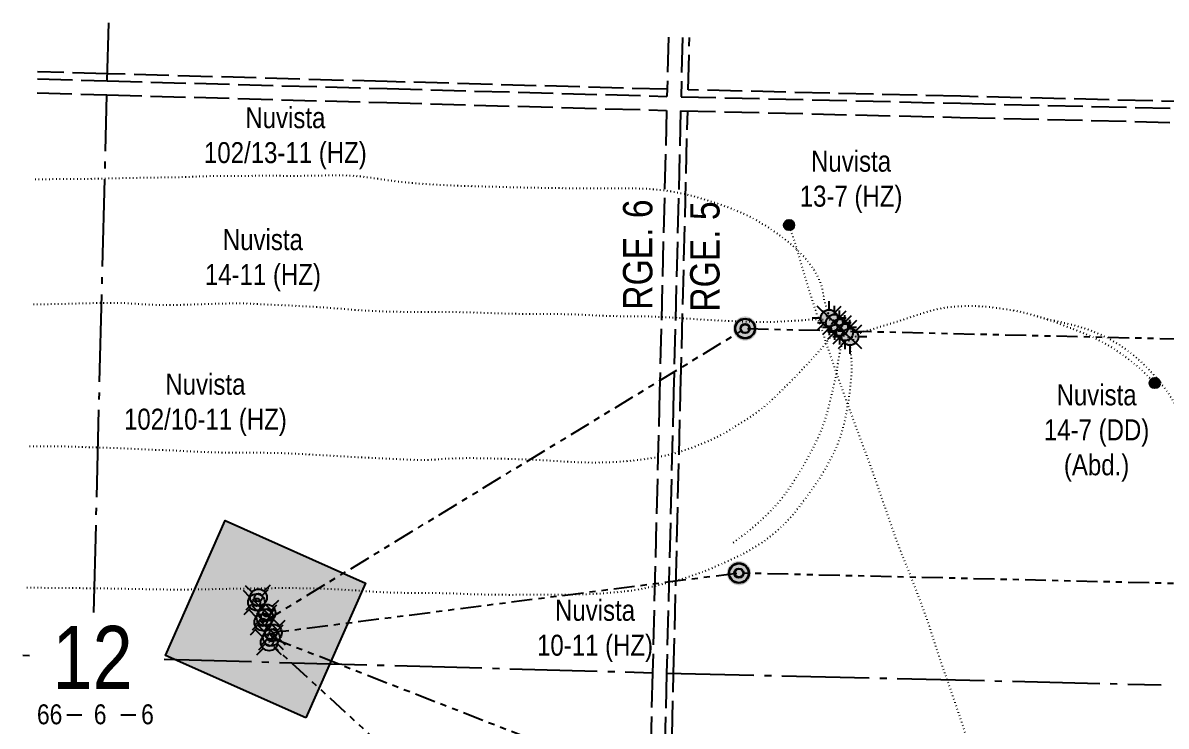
# Model space of a CAD drawing. Extents: x 383520 to 399637, y 6055811 to 6063584.
# Drawn here: x 395376 to 397012, y 6056818 to 6057823 of the extents above; entities that cross this region are included whole.
import ezdxf
from ezdxf.enums import TextEntityAlignment as Align

# ---------------------------------------------------------------- set-up
doc = ezdxf.new("R2010")
doc.units = 0
doc.header["$LTSCALE"] = 5
for name, pattern in [('foc-DOT', [1, 0.2, -0.8]), ('foc-DRILLPATH', [14.75, 6, -1.75, 1.75, -1.75, 1.75, -1.75]), ('foc-QUARTERLINE', [33, 25, -3, 2, -3]), ('foc-UNSURVEYED', [12.5, 10, -2.5])]:
    doc.linetypes.add(name, pattern=pattern)
for name, color, linetype in [('10', 1, 'Continuous'), ('9', 3, 'Continuous'), ('AS-DRILL-T', 8, 'Continuous'), ('D-TXT', 6, 'Continuous'), ('DETAIL-HZ-Existing', 8, 'foc-DOT'), ('F-WS-S', 8, 'Continuous'), ('L-MON', 1, 'Continuous'), ('L-SECLBL', 7, 'Continuous'), ('L-SECQ', 8, 'foc-QUARTERLINE'), ('L-USEC', 7, 'foc-UNSURVEYED'), ('P-PDRILLPATH', 12, 'foc-DRILLPATH'), ('P-PROPOSED', 10, 'Continuous'), ('P-PROPOSED-H', 21, 'Continuous')]:
    doc.layers.add(name, color=color, linetype=linetype)
doc.styles.add('80L', font='ARIALN.TTF', dxfattribs={"height": 10})
doc.styles.add('SIMPLEX', font='ARIALN.TTF')

# ---------------------------------------------------------------- blocks, each defined once
blk = doc.blocks.new('L-SECLBL')
at = {"layer": '9', "color": 7}
for p, q in [((-5.08, -27.83), (-12.29, -27.83)), ((20.7, -27.83), (13.5, -27.83))]:
    blk.add_line(p, q, dxfattribs=at)
at = {"layer": '10', "color": 2, "style": 'SIMPLEX'}
blk.add_attdef('SEC', text='', height=30, dxfattribs=at).set_placement((0, 0), align=Align.MIDDLE)
at = {"layer": '10', "color": 5, "style": '80L'}
blk.add_attdef('TWP', text='', height=9.5, dxfattribs=at).set_placement((-14.43, -27.37), align=Align.MIDDLE_RIGHT)
blk.add_attdef('RGE', text='', height=9.5, dxfattribs=at).set_placement((3.62, -27.37), align=Align.MIDDLE_CENTER)
blk.add_attdef('MER', text='', height=9.5, dxfattribs=at).set_placement((23.17, -27.37), align=Align.MIDDLE_LEFT)
blk = doc.blocks.new('BH-Existing')
at = {"layer": 'AS-DRILL-T'}
h = blk.add_hatch(color=256, dxfattribs=at)
h.dxf.hatch_style = 1
edge = h.paths.add_edge_path()
edge.add_arc((0, 0), 0.5, 0, 360)
blk.add_circle((0, 0), 0.5, dxfattribs=at)
blk = doc.blocks.new('GAS')
h = blk.add_hatch(color=255)
h.dxf.hatch_style = 1
edge = h.paths.add_edge_path()
edge.add_arc((0, 0), 0.9, 0, 360)
for p, q in [((-0.57, 0.57), (-1.14, 1.14)), ((0, 0.81), (0, 1.62)), ((0.57, 0.57), (1.14, 1.14)), ((-0.81, 0), (-1.62, 0)), ((1.62, 0), (0.81, 0)), ((-0.57, -0.57), (-1.14, -1.14)), ((0, -0.81), (0, -1.62)), ((1.14, -1.14), (0.57, -0.57))]:
    blk.add_line(p, q)
blk.add_circle((0, 0), 0.8)
blk = doc.blocks.new('plbh')
at = {"layer": 'L-MON'}
h = blk.add_hatch(color=255, dxfattribs=at)
h.dxf.hatch_style = 1
edge = h.paths.add_edge_path()
edge.add_arc((0, 0), 1.16, 0, 360)
h = blk.add_hatch(color=256, dxfattribs=at)
h.dxf.hatch_style = 1
h.paths.add_polyline_path([(-0.96, 0, 1), (0.96, 0, 1)])
h.paths.add_polyline_path([(0.91, 0, -1), (-0.91, 0, -1)], flags=16)
h.paths.add_polyline_path([(0.45, 0, -1), (-0.45, 0, -1)], flags=0)
h = blk.add_hatch(color=256, dxfattribs=at)
h.dxf.hatch_style = 1
h.paths.add_polyline_path([(-0.45, 0, 1), (0.45, 0, 1)])
h.paths.add_polyline_path([(0.4, 0, -1), (-0.4, 0, -1)], flags=16)
at = {"layer": 'L-MON', "color": 240}
for radius in [0.96, 0.91, 0.45, 0.4]:
    blk.add_circle((0, 0), radius, dxfattribs=at)
blk = doc.blocks.new('WC')
at = {"layer": 'L-MON'}
h = blk.add_hatch(color=255, dxfattribs=at)
h.dxf.hatch_style = 1
edge = h.paths.add_edge_path()
edge.add_arc((0, 0), 0.9, 0, 360)
at = {"layer": 'L-MON', "color": 240, "flags": 128}
for points in [[(-0.62, 0.5), (-1.23, 1.12)], [(0.52, 0.61), (1.13, 1.21)], [(-1.18, -1.18), (-0.56, -0.57)], [(1.16, -1.18), (0.56, -0.57)]]:
    blk.add_lwpolyline(points, dxfattribs=at)
at = {"layer": 'L-MON', "color": 240}
for radius in [0.8, 0.373]:
    blk.add_circle((0, 0), radius, dxfattribs=at)

msp = doc.modelspace()

# ---------------------------------------------------------------- hatches: boundary and pattern name
at = {"layer": 'P-PROPOSED-H'}
h = msp.add_hatch(color=256, dxfattribs=at)
h.dxf.hatch_style = 1
h.paths.add_polyline_path([(395781.21, 6056829.788), (395580.172, 6056919.015), (395665.682, 6057111.678), (395866.72, 6057022.45)])

# ---------------------------------------------------------------- linework, layer by layer
at = {"layer": 'DETAIL-HZ-Existing', "flags": 128}
for points in [[(396529.948, 6057401.267), (396529.968, 6057401.256), (396530.017, 6057401.205), (396530.035, 6057401.114), (396529.932, 6057401.007), (396529.737, 6057400.822), (396529.52, 6057400.557), (396529.192, 6057400.235), (396528.874, 6057399.893), (396528.929, 6057399.702), (396529.396, 6057399.58), (396530.144, 6057399.491), (396530.95, 6057399.711), (396531.514, 6057400.267), (396531.88, 6057400.918), (396532.338, 6057401.627), (396532.717, 6057402.378), (396532.593, 6057403.031), (396532.025, 6057403.516), (396531.303, 6057403.834), (396530.535, 6057403.923), (396530.084, 6057403.914), (396529.333, 6057403.883), (396528.552, 6057403.852), (396527.932, 6057403.838), (396527.441, 6057403.8), (396527.13, 6057403.758), (396527.059, 6057403.73), (396527.008, 6057403.701), (396526.957, 6057403.662), (396526.796, 6057403.626), (396526.536, 6057403.632), (396526.237, 6057403.65), (396526.139, 6057403.732), (396526.243, 6057403.9), (396526.326, 6057404.038), (396526.409, 6057404.156), (396526.513, 6057404.303), (396526.598, 6057404.501), (396526.654, 6057404.72), (396526.709, 6057404.939), (396526.754, 6057405.158), (396526.8, 6057405.387), (396526.816, 6057405.626), (396526.849, 6057405.745), (396526.97, 6057405.772), (396527.102, 6057405.859), (396527.197, 6057406.037), (396527.319, 6057406.114), (396527.496, 6057406.009), (396527.705, 6057405.974), (396527.877, 6057406.04), (396528.051, 6057406.196), (396528.268, 6057406.47), (396528.517, 6057406.854), (396528.694, 6057407.11), (396528.827, 6057407.236), (396528.993, 6057407.462), (396529.126, 6057407.589), (396529.157, 6057407.628), (396529.182, 6057407.828), (396529.235, 6057407.966), (396529.336, 6057407.994), (396529.278, 6057408.055), (396529.232, 6057408.227), (396529.394, 6057408.333), (396529.511, 6057408.2), (396529.578, 6057408.058), (396529.616, 6057408.007), (396529.607, 6057408.017), (396529.577, 6057408.048), (396529.587, 6057408.048), (396529.706, 6057407.985), (396529.852, 6057407.841), (396529.969, 6057407.698), (396530.127, 6057407.624), (396530.347, 6057407.609), (396530.425, 6057407.537), (396530.342, 6057407.429), (396530.242, 6057407.401), (396530.081, 6057407.395), (396529.85, 6057407.361), (396529.589, 6057407.327), (396529.3, 6057407.345), (396529.032, 6057407.451), (396528.817, 6057407.637), (396528.593, 6057407.873), (396528.369, 6057408.138), (396528.176, 6057408.413), (396528.043, 6057408.686), (396527.97, 6057408.978), (396527.962, 6057409.049), (396527.964, 6057409.119), (396527.967, 6057409.239), (396527.959, 6057409.349), (396527.944, 6057409.519), (396527.869, 6057410.151), (396527.724, 6057411.155), (396527.508, 6057412.491), (396527.139, 6057414.151), (396526.528, 6057416.137), (396525.723, 6057418.317), (396524.881, 6057420.669), (396524.035, 6057423.261), (396523.255, 6057426.071), (396522.653, 6057429.177), (396522.177, 6057432.57), (396521.641, 6057436.325), (396520.925, 6057440.504), (396520.179, 6057443.874), (396519.868, 6057445.052), (396518.407, 6057449.83), (396516.491, 6057454.839), (396514.157, 6057459.899), (396511.443, 6057464.998), (396508.36, 6057470.117), (396504.917, 6057475.254), (396501.209, 6057480.198), (396497.092, 6057485.193), (396492.724, 6057490.123), (396488.123, 6057494.95), (396483.25, 6057499.683), (396478.084, 6057504.343), (396472.648, 6057508.98), (396466.972, 6057513.583), (396461.013, 6057518.143), (396454.794, 6057522.64), (396448.324, 6057527.123), (396441.642, 6057531.531), (396434.687, 6057535.836), (396427.499, 6057540.036), (396420.079, 6057544.103), (396412.443, 6057547.975), (396404.591, 6057551.602), (396396.731, 6057554.909), (396388.5, 6057558.195), (396382.178, 6057560.594), (396370.585, 6057564.604), (396369.89, 6057564.832), (396361.932, 6057567.421), (396353.21, 6057570.23), (396344.415, 6057572.94), (396335.474, 6057575.444), (396326.358, 6057577.712), (396317.115, 6057579.703), (396307.776, 6057581.467), (396298.421, 6057583.001), (396288.989, 6057584.227), (396279.5, 6057585.194), (396269.984, 6057585.861), (396251.394, 6057586.486), (396237.402, 6057586.595), (396223.428, 6057586.603), (396209.433, 6057586.573), (396195.066, 6057586.471), (396166.79, 6057586.587), (396138.471, 6057586.994), (396110.242, 6057587.388), (396082.918, 6057587.97), (396055.029, 6057588.746), (396027.408, 6057589.456), (396000.358, 6057590.191), (395972.083, 6057591.557), (395944.458, 6057593.307), (395916.751, 6057595.769), (395888.916, 6057599.515), (395875.074, 6057601.631), (395861.434, 6057603.382), (395847.49, 6057604.62), (395833.53, 6057605.189), (395819.536, 6057605.178), (395806.186, 6057604.971), (395792.196, 6057604.73), (395778.116, 6057604.502), (395764.119, 6057604.381), (395749.846, 6057604.467), (395735.847, 6057604.656), (395722.003, 6057604.692), (395708.015, 6057604.541), (395693.905, 6057604.323), (395679.916, 6057604.112), (395666.243, 6057604.163), (395652.251, 6057604.282), (395638.489, 6057603.976), (395624.501, 6057603.405), (395610.882, 6057602.824), (395596.887, 6057602.413), (395583.079, 6057602.248), (395568.679, 6057602.027), (395554.157, 6057601.739), (395539.769, 6057601.578), (395525.269, 6057601.36), (395510.847, 6057601.06), (395496.453, 6057600.689), (395467.578, 6057600.049), (395453.182, 6057599.999), (395438.848, 6057599.986), (395424.459, 6057599.815), (395410.11, 6057599.623), (395395.722, 6057599.482), (395393.503, 6057599.473)], [(397319.068, 6055968.124), (397314.585, 6055970.96), (397306.675, 6055976.307), (397298.94, 6055981.89), (397291.382, 6055987.709), (397283.95, 6055993.814), (397278.261, 6055998.786), (397265.1, 6056011.045), (397258.043, 6056017.731), (397244.099, 6056031.07), (397230.4, 6056044.633), (397216.669, 6056058.136), (397202.807, 6056071.573), (397188.949, 6056084.769), (397175.061, 6056097.986), (397161.394, 6056111.618), (397148.033, 6056125.503), (397134.842, 6056139.383), (397121.759, 6056153.19), (397108.615, 6056167.349), (397095.673, 6056181.613), (397082.783, 6056195.936), (397069.985, 6056210.357), (397057.336, 6056224.714), (397044.466, 6056239.046), (397031.552, 6056253.17), (397018.549, 6056267.415), (397005.512, 6056281.451), (396992.275, 6056295.503), (396979.146, 6056309.442), (396966.109, 6056323.468), (396953.055, 6056337.665), (396939.893, 6056351.904), (396926.901, 6056366.15), (396914.231, 6056380.477), (396901.828, 6056395.078), (396889.766, 6056410.121), (396878.955, 6056424.792), (396868.4, 6056440.898), (396858.911, 6056457.658), (396850.299, 6056474.676), (396842.008, 6056492.136), (396834.319, 6056509.671), (396827.146, 6056527.444), (396820.369, 6056545.457), (396813.632, 6056563.479), (396806.663, 6056581.426), (396799.864, 6056599.32), (396793.305, 6056617.267), (396786.728, 6056635.295), (396780.147, 6056653.123), (396773.356, 6056670.997), (396766.415, 6056688.824), (396759.363, 6056706.643), (396752.422, 6056724.51), (396745.814, 6056742.449), (396739.632, 6056760.667), (396733.82, 6056778.886), (396728.109, 6056797.133), (396722.331, 6056815.481), (396716.321, 6056833.776), (396710.193, 6056851.732), (396703.931, 6056869.933), (396697.634, 6056887.974), (396691.416, 6056905.913), (396685.205, 6056924.182), (396679.265, 6056942.454), (396673.346, 6056960.766), (396667.174, 6056978.604), (396660.559, 6056996.673), (396653.721, 6057014.667), (396646.672, 6057032.567), (396639.517, 6057050.289), (396632.376, 6057068.121), (396625.667, 6057086.072), (396619.304, 6057104.255), (396612.949, 6057122.318), (396606.577, 6057140.531), (396600.337, 6057158.821), (396594.082, 6057176.901), (396587.507, 6057194.999), (396580.747, 6057212.891), (396574.085, 6057230.691), (396567.439, 6057248.761), (396560.811, 6057266.73), (396554.147, 6057284.86), (396547.643, 6057303.006), (396541.286, 6057320.999), (396534.973, 6057339.161), (396528.782, 6057357.419), (396522.702, 6057375.715), (396516.72, 6057393.908), (396510.73, 6057412.212), (396504.832, 6057430.573), (396499.055, 6057448.982), (396493.459, 6057467.425), (396488.125, 6057485.923), (396482.629, 6057504.374), (396477.833, 6057519.167), (396472.595, 6057534.291)], [(396537.387, 6057394.513), (396537.122, 6057394.289), (396536.713, 6057393.939), (396536.353, 6057393.548), (396536.327, 6057393.319), (396536.675, 6057393.23), (396537.031, 6057393.071), (396537.162, 6057392.708), (396537.238, 6057392.146), (396537.316, 6057391.664), (396537.405, 6057391.601), (396537.494, 6057391.979), (396537.599, 6057392.167), (396537.65, 6057391.825), (396537.609, 6057391.386), (396537.42, 6057391.031), (396537.294, 6057390.774), (396537.395, 6057390.801), (396537.594, 6057391.157), (396537.807, 6057391.691), (396537.993, 6057392.317), (396538.116, 6057392.854), (396538.26, 6057393.801), (396538.389, 6057394.548), (396538.542, 6057394.674), (396538.735, 6057394.399), (396538.946, 6057394.034), (396539.105, 6057393.6), (396539.036, 6057393.221), (396538.76, 6057392.998), (396538.405, 6057392.787), (396538.017, 6057392.466), (396537.681, 6057392.245), (396537.42, 6057392.231), (396537.26, 6057392.205), (396537.199, 6057392.157), (396537.136, 6057392.038), (396537.212, 6057391.906), (396537.339, 6057391.793), (396537.369, 6057391.772), (396537.351, 6057391.843), (396537.363, 6057391.953), (396537.408, 6057392.122), (396537.484, 6057392.36), (396537.541, 6057392.638), (396537.579, 6057392.957), (396537.627, 6057393.276), (396537.685, 6057393.615), (396537.674, 6057393.965), (396537.671, 6057394.276), (396537.679, 6057394.585), (396537.651, 6057394.656), (396537.608, 6057394.547), (396537.609, 6057394.587), (396537.594, 6057394.788), (396537.566, 6057394.858), (396537.595, 6057394.798), (396537.667, 6057394.896), (396537.764, 6057395.174), (396537.73, 6057395.404), (396537.575, 6057395.598), (396537.473, 6057395.921), (396537.359, 6057396.164), (396537.313, 6057396.325), (396537.359, 6057396.594), (396537.552, 6057396.709), (396537.89, 6057396.601), (396538.148, 6057396.514), (396538.237, 6057396.502), (396538.19, 6057396.603), (396537.97, 6057396.609), (396537.843, 6057396.332), (396537.995, 6057395.998), (396538.306, 6057395.64), (396538.687, 6057395.291), (396539.026, 6057395.242), (396539.362, 6057395.474), (396539.698, 6057395.706), (396539.913, 6057395.91), (396539.999, 6057396.148), (396539.952, 6057396.259), (396539.83, 6057396.192), (396539.738, 6057396.105), (396539.707, 6057396.055), (396539.738, 6057396.115), (396539.713, 6057396.295), (396539.758, 6057396.514), (396539.794, 6057396.743), (396539.751, 6057397.035), (396539.689, 6057397.356), (396539.667, 6057397.677), (396539.668, 6057397.727), (396539.691, 6057397.826), (396539.642, 6057397.868), (396539.492, 6057397.891), (396538.812, 6057397.878), (396537.56, 6057397.82), (396535.8, 6057397.833), (396533.673, 6057398.006), (396531.168, 6057398.219), (396528.532, 6057398.405), (396525.526, 6057398.63), (396522.352, 6057398.899), (396518.886, 6057399.096), (396515.107, 6057399.17), (396511.016, 6057399.182), (396506.65, 6057399.021), (396501.921, 6057398.699), (396496.798, 6057398.237), (396491.384, 6057397.752), (396485.814, 6057397.411), (396479.965, 6057397.136), (396473.866, 6057396.859), (396467.486, 6057396.538), (396460.844, 6057396.153), (396453.953, 6057395.765), (396446.992, 6057395.439), (396439.706, 6057395.26), (396432.184, 6057395.288), (396424.446, 6057395.481), (396416.521, 6057395.749), (396408.464, 6057395.99), (396400.289, 6057396.304), (396391.936, 6057396.673), (396383.362, 6057397.027), (396374.62, 6057397.435), (396366.727, 6057397.842), (396355.959, 6057398.431), (396343.155, 6057399.251), (396334.517, 6057399.847), (396325.849, 6057400.433), (396317.072, 6057401.042), (396308.293, 6057401.611), (396298.914, 6057402.176), (396289.694, 6057402.686), (396280.362, 6057403.099), (396271.275, 6057403.356), (396261.785, 6057403.473), (396252.763, 6057403.508), (396243.602, 6057403.556), (396229.962, 6057403.747), (396229.622, 6057403.755), (396215.835, 6057404.029), (396201.841, 6057404.469), (396187.427, 6057405.259), (396173.452, 6057406.068), (396159.83, 6057406.538), (396145.84, 6057406.727), (396132.289, 6057406.855), (396118.296, 6057406.904), (396104.592, 6057406.906), (396090.601, 6057407.065), (396076.263, 6057407.303), (396062.277, 6057407.642), (396048.184, 6057408.094), (396034.191, 6057408.553), (396020.21, 6057409.102), (396006.215, 6057409.472), (395992.255, 6057409.63), (395978.264, 6057409.769), (395964.61, 6057409.8), (395950.618, 6057409.859), (395937.215, 6057409.913), (395923.221, 6057409.923), (395909.181, 6057410.093), (395895.185, 6057410.452), (395881.215, 6057411.021), (395852.416, 6057412.63), (395838.469, 6057413.719), (395823.718, 6057415.057), (395809.769, 6057416.096), (395794.978, 6057417.005), (395781.012, 6057417.774), (395766.268, 6057418.602), (395752.303, 6057419.351), (395737.47, 6057419.841), (395723.491, 6057420.43), (395708.639, 6057421.351), (395694.652, 6057422.05), (395679.801, 6057422.171), (395665.818, 6057421.829), (395651.024, 6057421.458), (395637.05, 6057421.087), (395622.183, 6057420.568), (395608.196, 6057420.077), (395593.385, 6057419.806), (395579.39, 6057419.795), (395564.491, 6057420.037), (395550.512, 6057420.636), (395535.812, 6057421.633), (395521.84, 6057422.502), (395506.913, 6057422.835), (395492.516, 6057422.714), (395478.195, 6057422.441), (395463.802, 6057422.13), (395449.299, 6057421.762), (395434.924, 6057421.351), (395420.422, 6057421.072), (395406.032, 6057420.831), (395391.603, 6057420.661), (395388.99, 6057420.65)], [(396559.71, 6057374.474), (396559.281, 6057374.124), (396558.843, 6057373.785), (396558.62, 6057373.671), (396558.562, 6057373.772), (396558.636, 6057373.92), (396558.791, 6057374.116), (396558.958, 6057374.402), (396559.174, 6057374.657), (396559.459, 6057374.83), (396559.884, 6057375.02), (396560.468, 6057375.205), (396560.9, 6057375.264), (396561.109, 6057375.209), (396561.355, 6057375.063), (396561.64, 6057374.836), (396562.011, 6057374.496), (396562.459, 6057373.995), (396562.837, 6057373.505), (396563.137, 6057373.118), (396563.416, 6057372.661), (396563.666, 6057372.264), (396564.057, 6057371.874), (396564.349, 6057371.557), (396564.393, 6057371.316), (396564.405, 6057371.025), (396564.429, 6057370.775), (396564.476, 6057370.644), (396564.431, 6057370.425), (396564.465, 6057370.184), (396564.547, 6057370.302), (396564.497, 6057370.683), (396564.376, 6057371.036), (396564.353, 6057371.337), (396564.391, 6057371.646), (396564.154, 6057371.762), (396563.74, 6057371.622), (396563.326, 6057371.473), (396562.964, 6057371.382), (396562.671, 6057371.259), (396562.388, 6057371.156), (396562.146, 6057371.092), (396562.026, 6057371.085), (396562.077, 6057371.123), (396562.159, 6057371.192), (396562.211, 6057371.26), (396562.214, 6057371.38), (396562.179, 6057371.601), (396562.162, 6057371.732), (396562.253, 6057371.759), (396562.385, 6057371.846), (396562.468, 6057371.964), (396562.531, 6057372.063), (396562.595, 6057372.231), (396562.572, 6057372.512), (396562.507, 6057372.713), (396562.453, 6057372.945), (396562.48, 6057373.214), (396562.585, 6057373.432), (396562.578, 6057373.542), (396562.54, 6057373.633), (396562.627, 6057373.911), (396562.683, 6057374.149), (396562.747, 6057374.298), (396562.789, 6057374.397), (396562.699, 6057374.389), (396562.481, 6057374.484), (396562.314, 6057374.609), (396562.247, 6057374.73), (396562.269, 6057374.81), (396562.349, 6057374.808), (396562.598, 6057374.742), (396563.076, 6057374.67), (396563.684, 6057374.575), (396564.282, 6057374.49), (396564.833, 6057374.546), (396565.427, 6057374.671), (396566.059, 6057374.745), (396566.691, 6057374.82), (396567.393, 6057374.892), (396567.963, 6057374.908), (396568.243, 6057374.901), (396568.356, 6057375.008), (396568.34, 6057375.159), (396568.343, 6057375.279), (396568.398, 6057375.467), (396568.385, 6057375.778), (396568.315, 6057376.17), (396568.132, 6057376.454), (396567.948, 6057376.679), (396567.902, 6057376.84), (396567.893, 6057376.88), (396567.834, 6057376.922), (396567.966, 6057377.019), (396568.534, 6057377.324), (396569.567, 6057377.849), (396571.044, 6057378.512), (396572.814, 6057379.278), (396574.727, 6057380.161), (396576.752, 6057381.141), (396579.057, 6057382.143), (396581.59, 6057383.01), (396584.277, 6057383.654), (396587.223, 6057384.26), (396590.515, 6057385.108), (396594.145, 6057386.278), (396598.16, 6057387.639), (396602.668, 6057389.087), (396607.596, 6057390.554), (396612.955, 6057392.061), (396618.669, 6057393.739), (396624.788, 6057395.627), (396631.312, 6057397.705), (396637.96, 6057399.939), (396644.85, 6057402.268), (396652.092, 6057404.658), (396659.677, 6057407.16), (396667.513, 6057409.705), (396675.443, 6057412.048), (396683.527, 6057414.097), (396691.771, 6057415.742), (396700.154, 6057416.963), (396708.679, 6057417.851), (396717.356, 6057418.445), (396726.126, 6057418.746), (396734.95, 6057418.766), (396743.895, 6057418.462), (396752.892, 6057417.858), (396761.853, 6057416.954), (396770.887, 6057415.818), (396779.939, 6057414.582), (396789.008, 6057413.205), (396798.12, 6057411.597), (396806.886, 6057409.718), (396815.355, 6057407.576), (396824.702, 6057404.922), (396831.553, 6057402.871), (396833.251, 6057402.368), (396840.306, 6057400.482), (396849.188, 6057398.439), (396850.561, 6057398.145), (396859.128, 6057396.301), (396867.961, 6057394.31), (396876.949, 6057392.115), (396885.971, 6057389.689), (396892.415, 6057387.778), (396894.728, 6057387.05), (396903.763, 6057383.943), (396912.53, 6057380.484), (396920.977, 6057376.662), (396929.334, 6057372.412), (396937.195, 6057367.964), (396945.214, 6057363.013), (396953.094, 6057357.684), (396960.625, 6057352.035), (396967.615, 6057346.329), (396974.683, 6057340.16), (396981.536, 6057333.757), (396987.906, 6057327.297), (396994.246, 6057320.406), (397000.489, 6057313.208), (397006.221, 6057306.023), (397011.862, 6057298.37), (397017.141, 6057290.636), (397021.951, 6057282.963), (397026.594, 6057274.995), (397033.233, 6057262.446), (397039.097, 6057249.725), (397044.734, 6057236.691), (397050.502, 6057223.323), (397056.184, 6057210.097), (397061.785, 6057196.843), (397067.063, 6057183.457), (397072.082, 6057169.757), (397076.905, 6057156.193), (397081.71, 6057142.689), (397086.634, 6057129.152), (397091.738, 6057115.63), (397102.404, 6057088.876), (397113.504, 6057062.301), (397119.24, 6057049.224), (397125.3, 6057035.938), (397131.288, 6057022.955), (397137.369, 6057009.679), (397143.347, 6056996.696), (397149.604, 6056983.666), (397155.792, 6056970.677), (397161.577, 6056957.569), (397167.006, 6056944.239), (397172.39, 6056930.721), (397177.678, 6056917.335), (397182.844, 6056903.871), (397188.03, 6056890.438), (397193.102, 6056876.837), (397197.895, 6056863.263), (397202.587, 6056849.632), (397207.188, 6056835.993), (397211.798, 6056822.304), (397216.499, 6056808.692), (397221.393, 6056795.146), (397226.539, 6056781.703), (397231.897, 6056768.296), (397237.245, 6056754.928), (397242.482, 6056741.533), (397247.608, 6056728.081), (397252.682, 6056714.56), (397262.791, 6056687.51), (397273.283, 6056660.61), (397284.07, 6056633.902), (397295.167, 6056607.207), (397306.328, 6056580.64), (397311.848, 6056567.348), (397317.168, 6056554.052), (397322.446, 6056540.656), (397327.891, 6056527.186), (397333.209, 6056513.809), (397338.473, 6056500.283), (397343.721, 6056486.878), (397348.956, 6056473.383), (397354.132, 6056459.95), (397359.39, 6056446.565), (397364.667, 6056433.169), (397369.936, 6056419.843), (397375.184, 6056406.438), (397380.391, 6056393.044), (397391.09, 6056366.029), (397401.779, 6056339.364), (397412.587, 6056312.716), (397423.043, 6056285.947), (397433.068, 6056258.768), (397442.881, 6056231.525), (397452.414, 6056204.279), (397461.997, 6056176.991), (397471.478, 6056150.086), (397480.817, 6056122.665), (397490.008, 6056095.317), (397499.381, 6056068.095), (397508.999, 6056041.016), (397518.636, 6056013.927), (397527.968, 6055987.026), (397532.753, 6055973.553), (397536.807, 6055962.605)], [(396559.71, 6057374.474), (396559.281, 6057374.124), (396558.843, 6057373.785), (396558.62, 6057373.671), (396558.562, 6057373.772), (396558.636, 6057373.92), (396558.791, 6057374.116), (396558.958, 6057374.402), (396559.174, 6057374.657), (396559.459, 6057374.83), (396559.884, 6057375.02), (396560.468, 6057375.205), (396560.9, 6057375.264), (396561.109, 6057375.209), (396561.355, 6057375.063), (396561.64, 6057374.836), (396562.011, 6057374.496), (396562.459, 6057373.995), (396562.837, 6057373.505), (396563.137, 6057373.118), (396563.416, 6057372.661), (396563.666, 6057372.264), (396564.057, 6057371.874), (396564.349, 6057371.557), (396564.393, 6057371.316), (396564.405, 6057371.025), (396564.429, 6057370.775), (396564.476, 6057370.644), (396564.431, 6057370.425), (396564.465, 6057370.184), (396564.547, 6057370.302), (396564.497, 6057370.683), (396564.376, 6057371.036), (396564.353, 6057371.337), (396564.391, 6057371.646), (396564.154, 6057371.762), (396563.74, 6057371.622), (396563.326, 6057371.473), (396562.964, 6057371.382), (396562.671, 6057371.259), (396562.388, 6057371.156), (396562.146, 6057371.092), (396562.026, 6057371.085), (396562.077, 6057371.123), (396562.159, 6057371.192), (396562.211, 6057371.26), (396562.214, 6057371.38), (396562.179, 6057371.601), (396562.162, 6057371.732), (396562.253, 6057371.759), (396562.385, 6057371.846), (396562.468, 6057371.964), (396562.531, 6057372.063), (396562.595, 6057372.231), (396562.572, 6057372.512), (396562.507, 6057372.713), (396562.453, 6057372.945), (396562.48, 6057373.214), (396562.585, 6057373.432), (396562.578, 6057373.542), (396562.54, 6057373.633), (396562.627, 6057373.911), (396562.683, 6057374.149), (396562.747, 6057374.298), (396562.789, 6057374.397), (396562.699, 6057374.389), (396562.481, 6057374.484), (396562.314, 6057374.609), (396562.247, 6057374.73), (396562.269, 6057374.81), (396562.349, 6057374.808), (396562.598, 6057374.742), (396563.076, 6057374.67), (396563.684, 6057374.575), (396564.282, 6057374.49), (396564.833, 6057374.546), (396565.427, 6057374.671), (396566.059, 6057374.745), (396566.691, 6057374.82), (396567.393, 6057374.892), (396567.963, 6057374.908), (396568.243, 6057374.901), (396568.356, 6057375.008), (396568.34, 6057375.159), (396568.343, 6057375.279), (396568.398, 6057375.467), (396568.385, 6057375.778), (396568.315, 6057376.17), (396568.132, 6057376.454), (396567.948, 6057376.679), (396567.902, 6057376.84), (396567.893, 6057376.88), (396567.834, 6057376.922), (396567.966, 6057377.019), (396568.534, 6057377.324), (396569.567, 6057377.849), (396571.044, 6057378.512), (396572.814, 6057379.278), (396574.727, 6057380.161), (396576.752, 6057381.141), (396579.057, 6057382.143), (396581.59, 6057383.01), (396584.277, 6057383.654), (396587.223, 6057384.26), (396590.515, 6057385.108), (396594.145, 6057386.278), (396598.16, 6057387.639), (396602.668, 6057389.087), (396607.596, 6057390.554), (396612.955, 6057392.061), (396618.669, 6057393.739), (396624.788, 6057395.627), (396631.312, 6057397.705), (396637.96, 6057399.939), (396644.85, 6057402.268), (396652.092, 6057404.658), (396659.677, 6057407.16), (396667.513, 6057409.705), (396675.443, 6057412.048), (396683.527, 6057414.097), (396691.771, 6057415.742), (396700.154, 6057416.963), (396708.679, 6057417.851), (396717.356, 6057418.445), (396726.126, 6057418.746), (396734.95, 6057418.766), (396743.895, 6057418.462), (396752.892, 6057417.858), (396761.853, 6057416.954), (396770.887, 6057415.818), (396779.939, 6057414.582), (396789.008, 6057413.205), (396798.12, 6057411.597), (396806.886, 6057409.718), (396815.355, 6057407.576), (396824.702, 6057404.922), (396833.429, 6057402.274), (396842.002, 6057399.509), (396850.333, 6057396.63), (396858.958, 6057393.514), (396867.461, 6057390.331), (396876.111, 6057386.994), (396884.797, 6057383.536), (396892.572, 6057380.411), (396893.285, 6057380.133), (396902.126, 6057376.472), (396910.722, 6057372.576), (396918.979, 6057368.359), (396927.167, 6057363.763), (396934.893, 6057359.079), (396942.766, 6057353.891), (396950.541, 6057348.395), (396958.072, 6057342.736), (396965.124, 6057337.098), (396972.315, 6057331.047), (396979.332, 6057324.81), (396995.917, 6057308.401)], [(396552.271, 6057381.228), (396552.25, 6057381.198), (396552.189, 6057381.14), (396552.068, 6057381.113), (396551.908, 6057381.107), (396551.667, 6057381.093), (396551.515, 6057380.986), (396551.479, 6057380.757), (396551.451, 6057380.418), (396551.47, 6057380.007), (396551.519, 6057379.536), (396551.681, 6057379.242), (396552.174, 6057379.339), (396552.758, 6057379.485), (396553.209, 6057379.514), (396553.68, 6057379.562), (396554.05, 6057379.573), (396554.26, 6057379.567), (396554.479, 6057379.522), (396554.617, 6057379.418), (396554.615, 6057379.348), (396554.594, 6057379.299), (396554.584, 6057379.299), (396554.502, 6057379.241), (396554.331, 6057379.185), (396554.139, 6057379.11), (396553.897, 6057379.056), (396553.607, 6057379.033), (396553.336, 6057379.01), (396553.045, 6057378.988), (396552.695, 6057378.986), (396552.283, 6057378.907), (396551.917, 6057378.676), (396551.589, 6057378.354), (396551.31, 6057378), (396551.071, 6057377.636), (396550.832, 6057377.292), (396550.623, 6057376.937), (396550.574, 6057376.548), (396550.605, 6057376.197), (396550.608, 6057375.917), (396550.632, 6057375.677), (396550.629, 6057375.567), (396550.61, 6057375.607), (396550.624, 6057375.777), (396550.69, 6057375.995), (396550.825, 6057376.212), (396551.001, 6057376.438), (396551.139, 6057376.734), (396551.168, 6057377.124), (396551.124, 6057377.335), (396551.054, 6057377.357), (396550.975, 6057377.399), (396550.927, 6057377.48), (396550.921, 6057377.63), (396550.926, 6057377.84), (396550.982, 6057378.079), (396550.937, 6057378.28), (396550.743, 6057378.505), (396550.54, 6057378.81), (396550.419, 6057379.163), (396550.394, 6057379.364), (396550.435, 6057379.413), (396550.499, 6057379.581), (396550.637, 6057379.888), (396550.72, 6057380.016), (396550.677, 6057379.887), (396550.585, 6057379.809), (396550.466, 6057379.842), (396550.331, 6057380.045), (396550.176, 6057380.25), (396550.058, 6057380.333), (396550.128, 6057380.321), (396550.446, 6057380.253), (396550.913, 6057380.141), (396551.372, 6057380.08), (396551.883, 6057380.117), (396552.204, 6057380.149), (396552.294, 6057380.157), (396552.464, 6057380.162), (396552.674, 6057380.127), (396552.752, 6057380.065), (396552.691, 6057380.037), (396552.591, 6057380.039), (396552.432, 6057380.083), (396552.245, 6057380.188), (396552.12, 6057380.401), (396552.183, 6057380.519), (396552.204, 6057380.529), (396552.374, 6057380.535), (396552.651, 6057380.428), (396552.953, 6057380.1), (396553.222, 6057379.643), (396553.471, 6057379.217), (396553.681, 6057378.822), (396553.92, 6057378.356), (396554.226, 6057377.788), (396554.582, 6057377.239), (396554.65, 6057377.137), (396555.21, 6057376.333), (396555.845, 6057375.337), (396556.493, 6057374.06), (396557.134, 6057372.453), (396557.728, 6057370.608), (396558.258, 6057368.594), (396558.754, 6057366.441), (396559.184, 6057364.03), (396559.537, 6057361.34), (396559.935, 6057358.439), (396560.346, 6057355.288), (396560.652, 6057351.889), (396560.928, 6057348.151), (396561.232, 6057344.262), (396561.593, 6057340.322), (396561.901, 6057336.213), (396562, 6057331.749), (396561.922, 6057327.02), (396561.738, 6057322.063), (396561.408, 6057316.85), (396560.897, 6057311.21), (396560.267, 6057305.194), (396559.557, 6057298.81), (396558.69, 6057292.11), (396557.655, 6057285.123), (396556.473, 6057277.831), (396555.197, 6057270.41), (396553.799, 6057262.903), (396552.187, 6057255.21), (396550.333, 6057247.474), (396548.219, 6057239.695), (396545.813, 6057231.882), (396543.037, 6057224.079), (396539.903, 6057216.315), (396536.339, 6057208.591), (396532.468, 6057201.005), (396528.408, 6057193.414), (396524.167, 6057185.828), (396519.707, 6057178.247), (396514.985, 6057170.612), (396510.077, 6057163.132), (396504.578, 6057155.257), (396496.818, 6057144.517), (396492.294, 6057138.398), (396486.821, 6057131.133), (396481.313, 6057124.088), (396475.438, 6057117.142), (396469.393, 6057110.601), (396462.816, 6057103.973), (396456.312, 6057097.883), (396449.472, 6057091.962), (396442.154, 6057086.113), (396434.829, 6057080.784), (396427.271, 6057075.771), (396419.236, 6057070.85), (396411.018, 6057066.234), (396402.607, 6057061.882), (396394.395, 6057057.906), (396386.117, 6057054.061), (396385.854, 6057053.948), (396377.578, 6057050.213), (396364.754, 6057044.581), (396352.25, 6057039.382), (396339.153, 6057034.437), (396326.169, 6057030.059), (396312.756, 6057026.083), (396298.89, 6057022.407), (396285.293, 6057019.116), (396271.56, 6057015.927), (396257.845, 6057013.109), (396244.027, 6057010.953), (396230.114, 6057009.389), (396216.21, 6057008.196), (396202.259, 6057007.144), (396188.636, 6057006.393), (396161.231, 6057005.747), (396133.193, 6057005.756), (396105.221, 6057005.624), (396076.433, 6057005.282), (396047.628, 6057005.441), (396018.797, 6057006.171), (395990.039, 6057007.389), (395961.227, 6057008.058), (395932.356, 6057007.978), (395903.498, 6057008.448), (395874.737, 6057009.966), (395845.84, 6057012.038), (395817.071, 6057013.626), (395788.186, 6057014.607), (395759.457, 6057014.984), (395730.534, 6057014.835), (395701.807, 6057014.532), (395672.895, 6057013.983), (395644, 6057013.344), (395615.181, 6057012.933), (395586.349, 6057012.842), (395557.63, 6057013.239), (395528.886, 6057013.826), (395500.14, 6057014.353), (395471.182, 6057014.786), (395442.228, 6057014.988), (395413.355, 6057015.219), (395384.446, 6057015.61), (395378.767, 6057015.634)], [(396544.829, 6057387.87), (396544.689, 6057387.483), (396544.516, 6057386.928), (396544.522, 6057386.767), (396544.682, 6057386.794), (396544.836, 6057386.53), (396545.019, 6057386.255), (396545.3, 6057385.888), (396545.536, 6057385.732), (396545.585, 6057386.101), (396545.376, 6057386.526), (396545.072, 6057386.384), (396544.894, 6057385.668), (396544.747, 6057384.991), (396544.659, 6057384.673), (396544.622, 6057384.364), (396544.487, 6057384.178), (396544.28, 6057384.303), (396544.038, 6057384.609), (396543.818, 6057385.024), (396543.599, 6057385.47), (396543.457, 6057385.794), (396543.406, 6057386.155), (396543.383, 6057386.446), (396543.26, 6057386.729), (396543.057, 6057386.994), (396542.832, 6057387.19), (396542.673, 6057387.264), (396542.561, 6057387.186), (396542.409, 6057387.11), (396542.199, 6057387.075), (396541.897, 6057387.023), (396541.783, 6057386.856), (396541.945, 6057386.532), (396542.145, 6057386.127), (396542.394, 6057385.67), (396542.629, 6057385.504), (396542.885, 6057385.708), (396543.092, 6057385.983), (396543.208, 6057386.26), (396543.295, 6057386.508), (396543.351, 6057386.757), (396543.448, 6057387.044), (396543.532, 6057387.192), (396543.563, 6057387.222), (396543.596, 6057387.351), (396543.633, 6057387.63), (396543.565, 6057387.732), (396543.411, 6057387.545), (396543.297, 6057387.418), (396543.256, 6057387.369), (396543.267, 6057387.409), (396543.26, 6057387.539), (396543.206, 6057387.761), (396543.163, 6057388.062), (396543.217, 6057388.22), (396543.387, 6057388.216), (396543.529, 6057388.263), (396543.652, 6057388.41), (396543.594, 6057388.471), (396543.361, 6057388.357), (396543.17, 6057388.312), (396543.001, 6057388.376), (396542.854, 6057388.49), (396542.707, 6057388.623), (396542.521, 6057388.788), (396542.307, 6057389.003), (396542.248, 6057389.075), (396542.316, 6057388.993), (396542.255, 6057388.955), (396542.185, 6057388.946), (396542.235, 6057388.945), (396542.384, 6057388.911), (396542.634, 6057388.905), (396542.805, 6057388.921), (396542.845, 6057388.94), (396542.937, 6057389.008), (396543.15, 6057389.122), (396543.278, 6057389.039), (396543.199, 6057388.671), (396543.039, 6057388.275), (396542.839, 6057387.9), (396542.653, 6057387.644), (396542.532, 6057387.617), (396542.437, 6057387.83), (396542.435, 6057388.15), (396542.484, 6057388.479), (396542.451, 6057388.78), (396542.358, 6057389.042), (396542.273, 6057389.274), (396542.23, 6057389.535), (396542.236, 6057389.775), (396542.251, 6057389.965), (396542.211, 6057389.986), (396542.16, 6057389.957), (396541.861, 6057389.585), (396541.33, 6057388.758), (396540.539, 6057387.517), (396539.489, 6057385.923), (396538.192, 6057384.044), (396536.718, 6057381.901), (396535.118, 6057379.53), (396533.383, 6057376.942), (396531.504, 6057374.208), (396529.484, 6057371.408), (396527.32, 6057368.501), (396524.882, 6057365.371), (396522.177, 6057362.007), (396519.176, 6057358.411), (396515.88, 6057354.592), (396512.328, 6057350.549), (396508.654, 6057346.44), (396504.675, 6057342.108), (396500.492, 6057337.621), (396496.174, 6057332.957), (396491.713, 6057328.177), (396487.079, 6057323.251), (396482.23, 6057318.13), (396477.127, 6057312.866), (396471.74, 6057307.459), (396466.119, 6057301.887), (396460.295, 6057296.181), (396454.308, 6057290.368), (396448.129, 6057284.481), (396441.683, 6057278.69), (396434.99, 6057273.045), (396428.092, 6057267.585), (396418.311, 6057260.487), (396406.559, 6057252.908), (396405.269, 6057252.14), (396397.781, 6057247.515), (396390.555, 6057242.924), (396382.906, 6057238.264), (396375.459, 6057234.078), (396367.687, 6057230.091), (396359.478, 6057226.224), (396351.398, 6057222.695), (396343.202, 6057219.348), (396334.566, 6057216.043), (396325.847, 6057212.95), (396316.982, 6057210.07), (396308.326, 6057207.555), (396299.558, 6057205.333), (396290.465, 6057203.329), (396281.28, 6057201.608), (396272.542, 6057200.216), (396272.181, 6057200.165), (396263.308, 6057198.976), (396249.413, 6057197.312), (396235.776, 6057196.012), (396221.811, 6057195.19), (396207.483, 6057194.657), (396193.494, 6057194.456), (396179.394, 6057194.648), (396165.402, 6057195.137), (396151.437, 6057195.896), (396123.541, 6057197.632), (396095.956, 6057198.971), (396068.569, 6057199.835), (396040.536, 6057200.464), (396012.578, 6057200.902), (395983.768, 6057200.061), (395969.406, 6057198.949), (395955.022, 6057198.167), (395940.618, 6057198.187), (395926.198, 6057198.757), (395911.822, 6057199.496), (395897.454, 6057200.174), (395883.076, 6057200.823), (395868.657, 6057201.453), (395854.281, 6057202.172), (395839.837, 6057202.983), (395825.473, 6057203.832), (395811.03, 6057204.672), (395796.655, 6057205.451), (395782.27, 6057206.24), (395767.896, 6057207.079), (395753.399, 6057207.781), (395739.013, 6057208.09), (395724.595, 6057208.35), (395710.195, 6057208.539), (395695.709, 6057208.481), (395680.735, 6057208.514), (395667.025, 6057208.687), (395652.657, 6057208.955), (395638.145, 6057209.437), (395623.755, 6057210.026), (395609.449, 6057210.754), (395595.076, 6057211.613), (395580.565, 6057212.175), (395566.179, 6057212.524), (395551.691, 6057213.166), (395537.327, 6057214.004), (395522.901, 6057214.724), (395508.509, 6057215.234), (395494.095, 6057215.644), (395465.388, 6057216.51), (395436.664, 6057217.547), (395407.933, 6057217.844), (395383.869, 6057217.755)], [(396552.271, 6057381.228), (396552.25, 6057381.198), (396552.189, 6057381.14), (396552.068, 6057381.113), (396551.908, 6057381.107), (396551.667, 6057381.093), (396551.515, 6057380.986), (396551.479, 6057380.757), (396551.451, 6057380.418), (396551.47, 6057380.007), (396551.519, 6057379.536), (396551.681, 6057379.242), (396552.174, 6057379.339), (396552.758, 6057379.485), (396553.209, 6057379.514), (396553.68, 6057379.562), (396554.05, 6057379.573), (396554.26, 6057379.567), (396554.479, 6057379.522), (396554.617, 6057379.418), (396554.615, 6057379.348), (396554.594, 6057379.299), (396554.584, 6057379.299), (396554.502, 6057379.241), (396554.331, 6057379.185), (396554.139, 6057379.11), (396553.897, 6057379.056), (396553.607, 6057379.033), (396553.336, 6057379.01), (396553.045, 6057378.988), (396552.695, 6057378.986), (396552.283, 6057378.907), (396551.917, 6057378.676), (396551.589, 6057378.354), (396551.31, 6057378), (396551.071, 6057377.636), (396550.832, 6057377.292), (396550.623, 6057376.937), (396550.574, 6057376.548), (396550.605, 6057376.197), (396550.608, 6057375.917), (396550.632, 6057375.677), (396550.629, 6057375.567), (396550.61, 6057375.607), (396550.624, 6057375.777), (396550.69, 6057375.995), (396550.825, 6057376.212), (396551.001, 6057376.438), (396551.139, 6057376.734), (396551.168, 6057377.124), (396551.124, 6057377.335), (396551.054, 6057377.357), (396550.975, 6057377.399), (396550.927, 6057377.48), (396550.921, 6057377.63), (396550.926, 6057377.84), (396550.982, 6057378.079), (396550.937, 6057378.28), (396550.743, 6057378.505), (396550.54, 6057378.81), (396550.419, 6057379.163), (396550.394, 6057379.364), (396550.435, 6057379.413), (396550.499, 6057379.581), (396550.637, 6057379.888), (396550.72, 6057380.016), (396550.677, 6057379.887), (396550.585, 6057379.809), (396550.466, 6057379.842), (396550.331, 6057380.045), (396550.176, 6057380.25), (396550.058, 6057380.333), (396550.128, 6057380.321), (396550.446, 6057380.253), (396550.913, 6057380.141), (396551.372, 6057380.08), (396551.883, 6057380.117), (396552.204, 6057380.149), (396552.294, 6057380.157), (396552.464, 6057380.162), (396552.674, 6057380.127), (396552.752, 6057380.065), (396552.691, 6057380.037), (396552.591, 6057380.039), (396552.432, 6057380.083), (396552.245, 6057380.188), (396552.12, 6057380.401), (396552.078, 6057380.722), (396552.038, 6057381.093), (396551.815, 6057381.399), (396551.511, 6057381.657), (396551.299, 6057381.952), (396551.252, 6057382.073), (396551.229, 6057381.984), (396551.167, 6057381.475), (396551.072, 6057380.487), (396550.925, 6057379.01), (396550.697, 6057377.085), (396550.31, 6057374.814), (396549.746, 6057372.238), (396549.093, 6057369.313), (396548.35, 6057366.001), (396547.563, 6057362.539), (396546.645, 6057359.031), (396545.632, 6057355.305), (396544.699, 6057351.167), (396543.838, 6057346.757), (396542.989, 6057341.987), (396542.259, 6057336.793), (396541.57, 6057331.209), (396540.703, 6057325.329), (396539.559, 6057319.175), (396538.169, 6057312.778), (396536.592, 6057306.115), (396534.937, 6057299.134), (396533.227, 6057291.935), (396531.441, 6057284.487), (396529.566, 6057276.682), (396527.637, 6057268.747), (396525.428, 6057260.79), (396522.809, 6057252.843), (396519.869, 6057244.883), (396516.731, 6057236.979), (396513.293, 6057229.083), (396509.518, 6057221.314), (396505.484, 6057213.573), (396501.328, 6057205.804), (396497.15, 6057197.896), (396492.728, 6057189.854), (396488.05, 6057181.978), (396483.183, 6057174.137), (396478.135, 6057166.28), (396472.857, 6057158.409), (396467.371, 6057150.634), (396461.681, 6057143.064), (396455.617, 6057135.763), (396449.229, 6057128.72), (396442.597, 6057121.893), (396435.798, 6057115.231), (396428.843, 6057108.702), (396421.664, 6057102.399), (396414.252, 6057096.392), (396406.652, 6057090.48), (396392.463, 6057079.871)]]:
    msp.add_lwpolyline(points, dxfattribs=at)
at = {"layer": 'L-SECQ', "flags": 128}
for points in [[(395497.058, 6057740.578), (395499.15, 6057823.442)], [(395477.866, 6056980.2), (395496.55, 6057720.475)], [(395376.332, 6056919.161), (395385.898, 6056918.895)], [(395578.421, 6056913.558), (396277.232, 6056894.206)], [(396297.333, 6056893.649), (397004.878, 6056876.887)]]:
    msp.add_lwpolyline(points, dxfattribs=at)
at = {"layer": 'L-USEC'}
for p, q in [((396300.014, 6057803.139), (396297.889, 6057718.398)), ((396320.117, 6057802.629), (396317.993, 6057717.92)), ((396328.296, 6057727.733), (396330.168, 6057802.375)), ((395397.135, 6057743.352), (395497.108, 6057740.578)), ((395497.311, 6057750.63), (395397.388, 6057753.397)), ((395897.727, 6057739.54), (395497.311, 6057750.63)), ((395497.107, 6057740.577), (395897.526, 6057729.487)), ((395897.526, 6057729.487), (396297.889, 6057718.398)), ((396298.141, 6057728.45), (395897.727, 6057739.54)), ((396718.129, 6057718.475), (396328.296, 6057727.733)), ((395396.627, 6057723.248), (395496.55, 6057720.475)), ((396317.993, 6057717.92), (396717.852, 6057708.425)), ((396717.852, 6057708.425), (397117.742, 6057698.929)), ((397118.015, 6057708.979), (396718.129, 6057718.475)), ((396297.386, 6057698.295), (396287.309, 6057296.251)), ((396317.489, 6057697.817), (396307.412, 6057295.747)), ((396317.464, 6057295.537), (396327.541, 6057697.579)), ((396317.464, 6057295.537), (396327.541, 6057697.579)), ((396317.489, 6057697.817), (396717.375, 6057688.321)), ((396717.375, 6057688.321), (397117.265, 6057678.825)), ((396287.309, 6057296.251), (396277.232, 6056894.206)), ((396307.412, 6057295.747), (396297.335, 6056893.702)), ((396307.387, 6056893.491), (396317.464, 6057295.537)), ((396307.387, 6056893.491), (396317.464, 6057295.537)), ((396277.232, 6056894.206), (396267.156, 6056492.161)), ((396297.335, 6056893.702), (396287.259, 6056491.657)), ((396297.311, 6056491.447), (396307.387, 6056893.491)), ((396297.311, 6056491.447), (396307.387, 6056893.491))]:
    msp.add_line(p, q, dxfattribs=at)
msp.add_lwpolyline([(395496.55, 6057720.475), (395896.969, 6057709.385), (396297.386, 6057698.295)], dxfattribs=at)
at = {"layer": 'P-PDRILLPATH', "flags": 128}
for points in [[(395719.624, 6056966.268), (396409.676, 6057386.36), (399429.2, 6057314.411)], [(399420.692, 6056964.649), (396400.909, 6057036.605), (395734.856, 6056951.305)], [(395731.815, 6056944.453), (396392.144, 6056686.849), (399412.185, 6056614.887)], [(399403.678, 6056265.126), (396383.378, 6056337.094), (395728.773, 6056937.6)]]:
    msp.add_lwpolyline(points, dxfattribs=at)
at = {"layer": 'P-PROPOSED', "flags": 128}
msp.add_lwpolyline([(395781.21, 6056829.788), (395580.172, 6056919.015), (395665.682, 6057111.678), (395866.72, 6057022.45)], close=True, dxfattribs=at)

# ---------------------------------------------------------------- block references
at = {"layer": 'AS-DRILL-T', "xscale": 14.9942193, "yscale": 14.9942193, "zscale": 14.9942193}
for p in [(396472.603, 6057534.285), (396995.917, 6057308.401)]:
    msp.add_blockref('BH-Existing', p, dxfattribs=at)
at = {"layer": 'F-WS-S', "xscale": 14.9942193, "yscale": 14.9942193, "zscale": 14.9942193}
for p in [(396529.948, 6057401.267), (396537.387, 6057394.513), (396544.829, 6057387.87), (396552.271, 6057381.228), (396559.71, 6057374.474)]:
    msp.add_blockref('GAS', p, dxfattribs=at)
at = {"layer": 'L-MON', "color": 5, "xscale": 14.9942193, "yscale": 14.9942193, "zscale": 14.9942193}
for p in [(396409.676, 6057386.36), (396400.909, 6057036.605)]:
    msp.add_blockref('plbh', p, dxfattribs=at)
at = {"layer": 'L-MON', "xscale": 14.9942193, "yscale": 14.9942193, "zscale": 14.9942193}
for p in [(395710.475, 6056994.936), (395713.516, 6057001.788), (395722.666, 6056973.12), (395725.707, 6056979.973), (395719.624, 6056966.268), (395731.815, 6056944.453), (395734.856, 6056951.305), (395728.773, 6056937.6)]:
    msp.add_blockref('WC', p, dxfattribs=at)
at = {"layer": 'L-SECLBL', "xscale": 2.999999999999998, "yscale": 2.999999999999998, "zscale": 32.18783184536724}
msp.add_blockref('L-SECLBL', (395476.095, 6056916.807), dxfattribs=at).add_auto_attribs({'SEC': '12', 'TWP': '66', 'RGE': '6', 'MER': '6'})

# ---------------------------------------------------------------- texts
at = {"layer": 'AS-DRILL-T', "char_height": 29.98844, "attachment_point": 1, "style": '80L'}
for s, width, insert in [('\\pxqc;Nuvista\\P102/13-11 (HZ)', 231.16586, (395636.326, 6057702.894)), ('\\pxqc;Nuvista\\P13-7 (HZ)', 212.05999, (396455.29, 6057640.64)), ('\\pxqc;Nuvista\\P14-11 (HZ)', 164.29532, (395637.598, 6057528.514)), ('\\pxqc;Nuvista\\P102/10-11 (HZ)', 231.16586, (395521.926, 6057321.739)), ('\\pxqc;Nuvista\\P10-11 (HZ)', 231.16586, (396079.402, 6056998.466))]:
    msp.add_mtext_dynamic_manual_height_columns(s, width=width, gutter_width=149.942, heights=[0], dxfattribs=dict(at, insert=insert))
at = {"layer": 'AS-DRILL-T', "insert": (396806.542, 6057306.485), "char_height": 29.98844, "attachment_point": 1, "rotation": 0.000008, "style": '80L'}
msp.add_mtext_dynamic_manual_height_columns('\\pxqc;Nuvista\\P14-7 (DD)\\P(Abd.)', width=212.05999, gutter_width=149.942, heights=[0], dxfattribs=at)
at = {"layer": 'D-TXT', "color": 3, "char_height": 42, "attachment_point": 1, "rotation": 90, "style": '80L'}
for s, insert in [('RGE. 6', (396235.059, 6057413.22)), ('RGE. 5', (396331.088, 6057410.419))]:
    msp.add_mtext_dynamic_manual_height_columns(s, width=221.18049, gutter_width=142.445, heights=[0], dxfattribs=dict(at, insert=insert))

doc.saveas('drawing.dxf')
